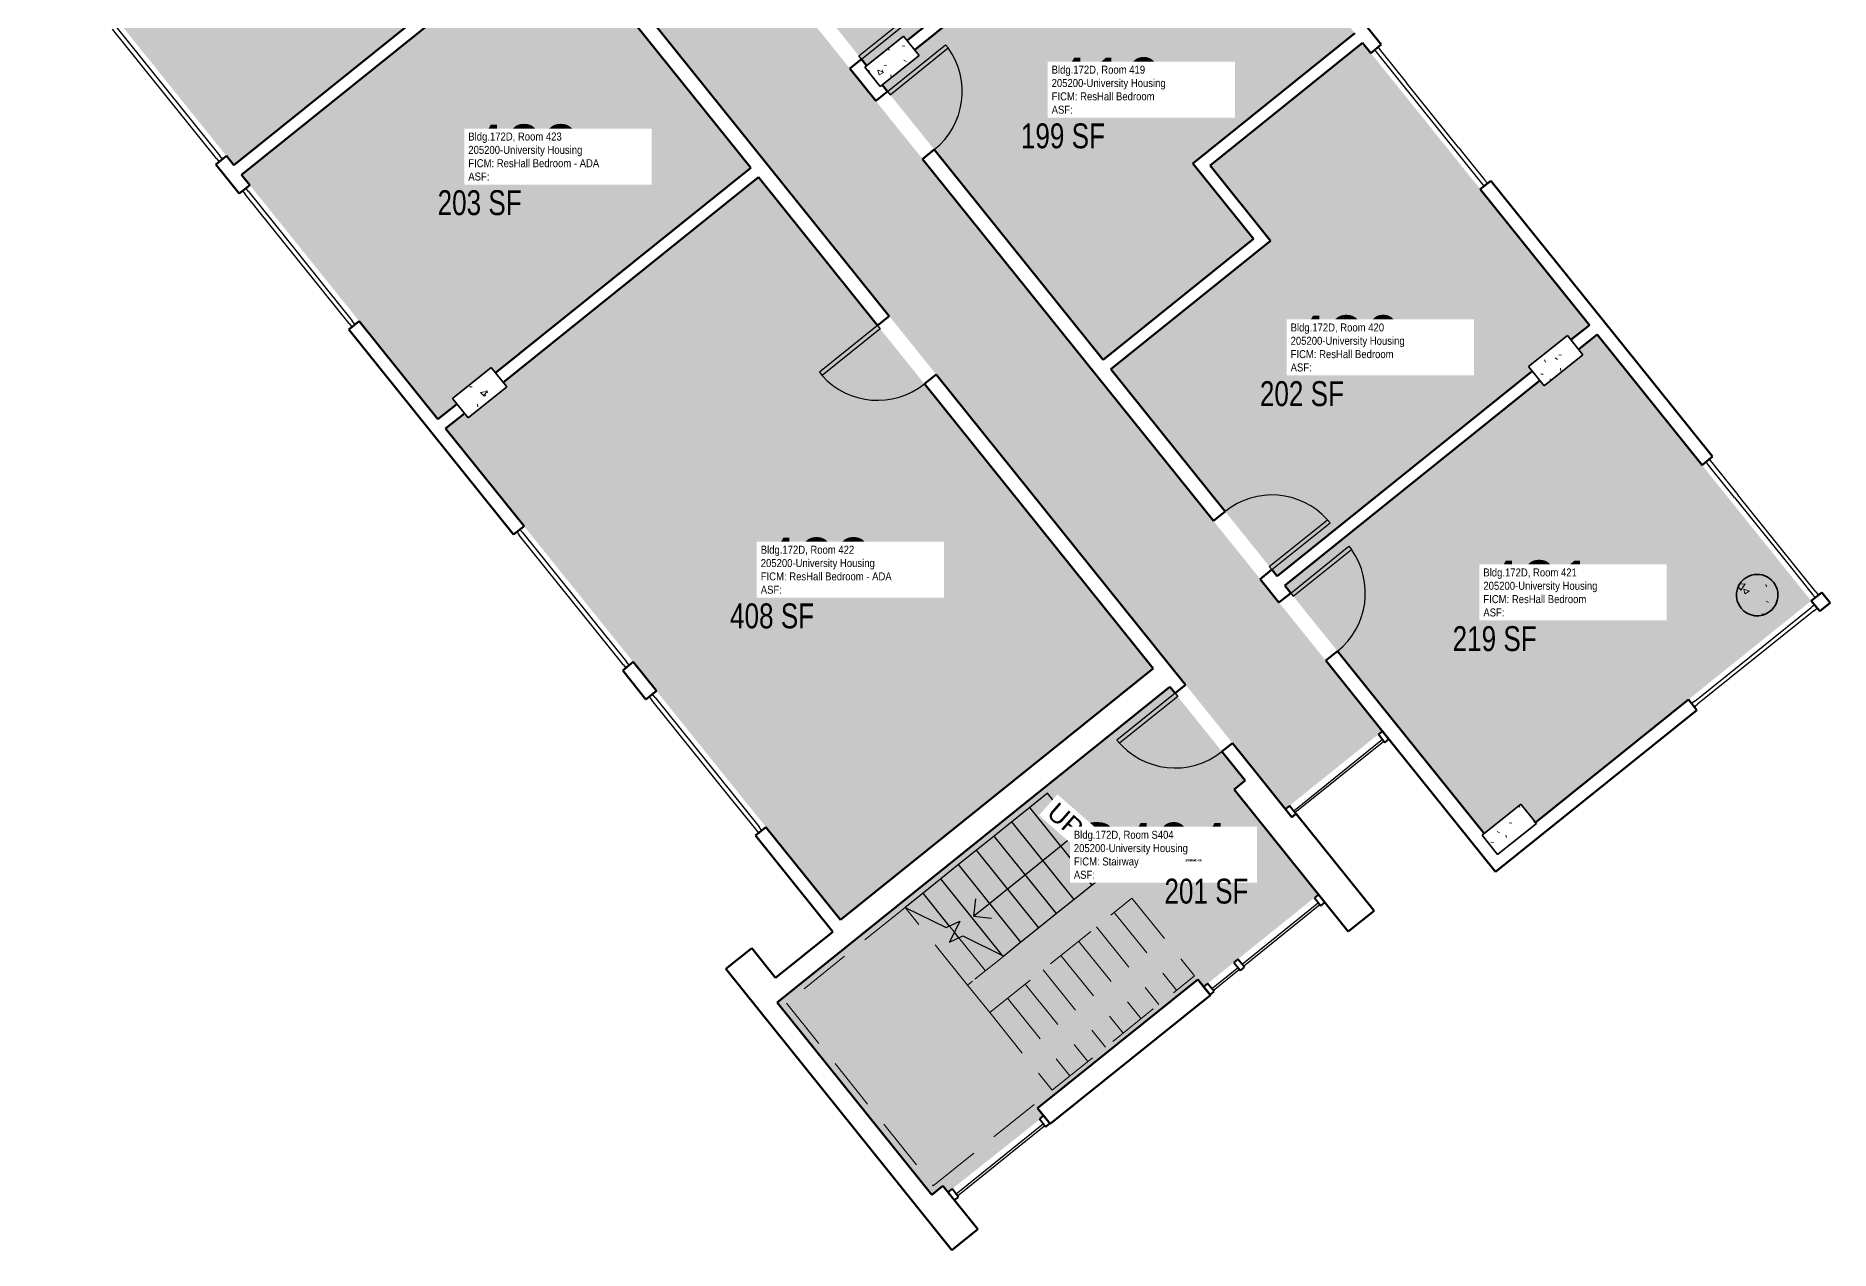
# Model space of a CAD drawing. Header units: inches. Extents: x 69237155 to 69239788, y 27657308 to 27659623.
# Drawn here: x 69238923 to 69239788, y 27657308 to 27657894 of the extents above; entities that cross this region are included whole.
import ezdxf
from ezdxf.enums import TextEntityAlignment as Align

# ---------------------------------------------------------------- set-up
doc = ezdxf.new("R2010")
doc.units = ezdxf.units.IN
doc.header["$LTSCALE"] = 100
doc.header["$MEASUREMENT"] = 0
doc.linetypes.add('DASHED2', pattern=[0.375, 0.25, -0.125])
for name, color, linetype in [('A-COLS', 5, 'CONTINUOUS'), ('A-DOOR', 2, 'CONTINUOUS'), ('A-FLOR', 3, 'CONTINUOUS'), ('A-GLAZ', 1, 'CONTINUOUS'), ('A-IDEN-RNUM', 7, 'CONTINUOUS'), ('A-IDEN-SNUM', 4, 'CONTINUOUS'), ('A-IDEN-VNUM', 4, 'CONTINUOUS'), ('A-WALL', 5, 'CONTINUOUS'), ('AREA-TEXT', 3, 'CONTINUOUS'), ('Rooms-Category-Color', 7, 'CONTINUOUS'), ('Rooms-College-Color', 7, 'CONTINUOUS'), ('Rooms-Department-Color', 7, 'CONTINUOUS'), ('Rooms-Division-Color', 7, 'CONTINUOUS'), ('Rooms-Information', 7, 'CONTINUOUS')]:
    doc.layers.add(name, color=color, linetype=linetype)
doc.styles.add('Arial', font='arial.ttf')
doc.styles.add('CP_AREA', font='arial.ttf', dxfattribs={"height": 15})
doc.styles.add('CP_ROOMSNUMBER', font='arial.ttf', dxfattribs={"height": 1})
doc.styles.add('CP_ROOMVNUMBER', font='arial.ttf', dxfattribs={"width": 0.85, "height": 0.075})

# ---------------------------------------------------------------- blocks, each defined once
blk = doc.blocks.new('Single-Flush Vision - 36_ x 84_ - 90 MIN-2696931-LEVEL 4')
at = {"layer": 'A-DOOR'}
for p, q in [((16, 3.25), (16, 39.25)), ((18, 39.25), (16, 39.25)), ((18, 3.25), (18, 39.25)), ((18, 3.25), (16, 3.25))]:
    blk.add_line(p, q, dxfattribs=at)
at = {"layer": 'A-DOOR', "lineweight": 25}
blk.add_arc((18, 3.25), 36, 90, 180, dxfattribs=at)
blk = doc.blocks.new('08_Single-Flush - 08 Door_Single-Flush  3_-0_ x 7_-0_-5934603-LEVEL 4')
at = {"layer": 'A-DOOR', "color": 7}
for p, q in [((16, 3.62), (16, 39.57)), ((18, 39.57), (16, 39.57)), ((18, 3.62), (18, 39.57)), ((18, 3.62), (16, 3.62))]:
    blk.add_line(p, q, dxfattribs=at)
at = {"layer": 'A-DOOR', "lineweight": 25}
blk.add_arc((18, 3.62), 36, 93.18474, 180, dxfattribs=at)
blk = doc.blocks.new('08_Single-Flush - 08 Door_Single-Flush  3_-0_ x 7_-0_-5934602-LEVEL 4')
at = {"layer": 'A-DOOR', "color": 7}
for p, q in [((16, -3.62), (16, -39.57)), ((18, -3.62), (16, -3.62)), ((18, -3.62), (18, -39.57)), ((18, -39.57), (16, -39.57))]:
    blk.add_line(p, q, dxfattribs=at)
at = {"layer": 'A-DOOR', "lineweight": 25}
blk.add_arc((18, -3.62), 36, 180, 266.81526, dxfattribs=at)

msp = doc.modelspace()

# ---------------------------------------------------------------- hatches: boundary and pattern name
at = {"layer": 'A-COLS', "lineweight": 5}
h = msp.add_hatch(dxfattribs=at)
h.set_pattern_fill('FP_14', color=256, angle=-51.2071, style=0, pattern_type=2)
h.set_pattern_definition([(8.7929, (69237985.663, 27658391.618), (19.13368, -19.9577), [2.88, -31.68]), (313.793, (69237985.663, 27658391.618), (15.02014, 25.2405), [2.304, -25.344]), (59.244, (69237987.258, 27658389.956), (34.1539, 5.28216), [2.448, -26.924]), (4.977, (69237990.723, 27658397.396), (26.6445, -31.7803), [4.32, -47.52]), (55.429, (69237992.943, 27658394.748), (51.6444, 4.4977), [3.671, -40.386]), (309.977, (69237990.723, 27658397.396), (51.6445, 4.4976), [3.456, -38.016]), (339.7929, (69237992.347, 27658393.421), (7.059, -26.7316), [2.88, -31.68]), (284.793, (69237992.347, 27658393.421), (25.37374, 14.7939), [2.304, -25.344]), (30.244, (69237992.935, 27658391.195), (32.4325, -11.93826), [2.448, -26.924]), (356.2929, (69237985.663, 27658391.618), (8.772256, 9.3093), [1.267, -23.77, 1.267, -24.461, -25.44]), (356.2929, (69237985.663, 27658391.618), (8.772256, 9.3093), [-50.765, 1.267, -24.173]), (326.2929, (69237985.663, 27658391.618), (17.57708, 4.7394), [1.267, -13.402, 1.267, -23.194, -9.696]), (326.2929, (69237985.663, 27658391.618), (17.57708, 4.7394), [-39.13, 1.267, -8.429]), (286.2929, (69237979.221, 27658397.26), (14.85184, -14.155846), [1.267, -8.333, 1.267, -28.685, -39.744]), (286.2929, (69237979.221, 27658397.26), (14.85184, -14.155846), [-39.552, 1.267, -38.477]), (276.2929, (69237976.331, 27658399.79), (19.3809, -11.8611), [1.267, -11.213, 1.267, -18.624, -28.224]), (276.2929, (69237976.331, 27658399.79), (19.3809, -11.8611), [-32.371, 1.267, -26.957])])
h.paths.add_polyline_path([(69239330.33, 27657869.37), (69239349.04, 27657884.4), (69239341.52, 27657893.76), (69239322.82, 27657878.72), (69239322.93, 27657878.58)], flags=0)
h = msp.add_hatch(dxfattribs=at)
h.set_pattern_fill('FP_8', color=256, angle=-51.2071, style=0, pattern_type=2)
h.set_pattern_definition([(8.7929, (69237985.664, 27658391.619), (19.13368, -19.95772), [2.88, -31.68]), (313.7929, (69237985.664, 27658391.62), (15.02014, 25.2405), [2.304, -25.344]), (59.2439, (69237987.257, 27658389.955), (34.1539, 5.28216), [2.448, -26.924]), (4.977, (69237990.723, 27658397.396), (26.6445, -31.7803), [4.32, -47.52]), (55.429, (69237992.943, 27658394.748), (51.64435, 4.4977), [3.671, -40.386]), (309.977, (69237990.723, 27658397.396), (51.6445, 4.4976), [3.456, -38.016]), (339.7929, (69237992.347, 27658393.422), (7.059, -26.7316), [2.88, -31.68]), (284.7929, (69237992.347, 27658393.422), (25.37374, 14.7939), [2.304, -25.344]), (30.2439, (69237992.935, 27658391.195), (32.4325, -11.93826), [2.448, -26.924]), (356.2929, (69237985.664, 27658391.619), (8.772256, 9.3093), [1.267, -23.77, 1.267, -24.461, -25.44]), (356.2929, (69237985.664, 27658391.619), (8.772256, 9.3093), [-50.765, 1.267, -24.173]), (326.2929, (69237985.664, 27658391.619), (17.57708, 4.7394), [1.267, -13.402, 1.267, -23.194, -9.696]), (326.2929, (69237985.664, 27658391.619), (17.57708, 4.7394), [-39.13, 1.267, -8.429]), (286.2929, (69237979.221, 27658397.26), (14.85184, -14.155846), [1.267, -8.333, 1.267, -28.685, -39.744]), (286.2929, (69237979.221, 27658397.26), (14.85184, -14.155846), [-39.552, 1.267, -38.477]), (276.2929, (69237976.332, 27658399.79), (19.38089, -11.8611), [1.267, -11.213, 1.267, -18.624, -28.224]), (276.2929, (69237976.332, 27658399.79), (19.38089, -11.8611), [-32.371, 1.267, -26.957])])
h.paths.add_polyline_path([(69239650.37, 27657725.03), (69239669.08, 27657740.07), (69239661.56, 27657749.42), (69239642.85, 27657734.39)], flags=0)
h = msp.add_hatch(dxfattribs=at)
h.set_pattern_fill('FP_13', color=256, angle=-51.2071, style=0, pattern_type=2)
h.set_pattern_definition([(8.793, (69237985.663, 27658391.618), (19.13368, -19.9577), [2.88, -31.68]), (313.793, (69237985.663, 27658391.618), (15.02014, 25.2405), [2.304, -25.344]), (59.244, (69237987.258, 27658389.956), (34.1539, 5.28216), [2.448, -26.924]), (4.977, (69237990.723, 27658397.396), (26.6445, -31.7803), [4.32, -47.52]), (55.429, (69237992.943, 27658394.748), (51.6444, 4.4977), [3.671, -40.386]), (309.977, (69237990.723, 27658397.396), (51.6445, 4.4976), [3.456, -38.016]), (339.793, (69237992.347, 27658393.421), (7.059, -26.7316), [2.88, -31.68]), (284.793, (69237992.347, 27658393.421), (25.37374, 14.7939), [2.304, -25.344]), (30.244, (69237992.935, 27658391.195), (32.4325, -11.93826), [2.448, -26.924]), (356.2929, (69237985.663, 27658391.618), (8.772256, 9.3093), [1.267, -23.77, 1.267, -24.461, -25.44]), (356.2929, (69237985.663, 27658391.618), (8.772256, 9.3093), [-50.765, 1.267, -24.173]), (326.2929, (69237985.663, 27658391.618), (17.57708, 4.7394), [1.267, -13.402, 1.267, -23.194, -9.696]), (326.2929, (69237985.663, 27658391.618), (17.57708, 4.7394), [-39.13, 1.267, -8.429]), (286.2929, (69237979.221, 27658397.26), (14.85184, -14.155846), [1.267, -8.333, 1.267, -28.685, -39.744]), (286.2929, (69237979.221, 27658397.26), (14.85184, -14.155846), [-39.552, 1.267, -38.477]), (276.2929, (69237976.331, 27658399.79), (19.3809, -11.8611), [1.267, -11.213, 1.267, -18.624, -28.224]), (276.2929, (69237976.331, 27658399.79), (19.3809, -11.8611), [-32.371, 1.267, -26.957])])
h.paths.add_polyline_path([(69239131.58, 27657709.61), (69239150.29, 27657724.64), (69239142.77, 27657734), (69239124.06, 27657718.96)], flags=0)
h = msp.add_hatch(dxfattribs=at)
h.set_pattern_fill('FP_30', color=256, angle=128.7929, style=0, pattern_type=2)
h.set_pattern_definition([(8.7929, (69237985.664, 27658391.618), (19.13368, -19.95772), [2.88, -31.68]), (313.7929, (69237985.664, 27658391.618), (15.02014, 25.2405), [2.304, -25.344]), (59.2439, (69237987.258, 27658389.955), (34.1539, 5.28216), [2.448, -26.924]), (4.977, (69237990.723, 27658397.396), (26.64453, -31.7803), [4.32, -47.52]), (55.429, (69237992.943, 27658394.75), (51.64435, 4.4977), [3.671, -40.386]), (309.977, (69237990.723, 27658397.396), (51.6445, 4.4976), [3.456, -38.016]), (339.7929, (69237992.347, 27658393.422), (7.059, -26.7316), [2.88, -31.68]), (284.7929, (69237992.347, 27658393.422), (25.37374, 14.7939), [2.304, -25.344]), (30.2439, (69237992.935, 27658391.194), (32.4325, -11.93826), [2.448, -26.924]), (356.2929, (69237985.664, 27658391.618), (8.772256, 9.3093), [1.267, -23.77, 1.267, -24.461, -25.44]), (356.2929, (69237985.664, 27658391.618), (8.772256, 9.3093), [-50.765, 1.267, -24.173]), (326.2929, (69237985.664, 27658391.618), (17.577085, 4.7394), [1.267, -13.402, 1.267, -23.194, -9.696]), (326.2929, (69237985.664, 27658391.618), (17.577085, 4.7394), [-39.13, 1.267, -8.429]), (286.2929, (69237979.221, 27658397.26), (14.85184, -14.155846), [1.267, -8.333, 1.267, -28.685, -39.744]), (286.2929, (69237979.221, 27658397.26), (14.85184, -14.155846), [-39.552, 1.267, -38.477]), (276.2929, (69237976.332, 27658399.789), (19.38089, -11.8611), [1.267, -11.213, 1.267, -18.624, -28.224]), (276.2929, (69237976.332, 27658399.789), (19.38089, -11.8611), [-32.371, 1.267, -26.957])])
h.paths.add_polyline_path([(69239745.97, 27657617.18), (69239747.59, 27657615.86), (69239749.45, 27657614.9), (69239751.47, 27657614.35), (69239753.56, 27657614.24), (69239755.62, 27657614.56), (69239757.58, 27657615.3), (69239759.33, 27657616.43), (69239760.82, 27657617.9), (69239761.96, 27657619.65), (69239762.72, 27657621.6), (69239763.05, 27657623.67), (69239762.95, 27657625.75), (69239762.42, 27657627.78), (69239761.47, 27657629.64), (69239760.16, 27657631.27), (69239758.54, 27657632.59), (69239756.6, 27657633.57), (69239754.67, 27657634.1), (69239752.58, 27657634.21), (69239750.51, 27657633.89), (69239748.56, 27657633.15), (69239746.8, 27657632.02), (69239745.32, 27657630.55), (69239744.17, 27657628.8), (69239743.42, 27657626.85), (69239743.08, 27657624.79), (69239743.19, 27657622.7), (69239743.72, 27657620.68), (69239744.66, 27657618.81)], flags=0)
h = msp.add_hatch(dxfattribs=at)
h.set_pattern_fill('FP_31', color=256, angle=128.7929, style=0, pattern_type=2)
h.set_pattern_definition([(8.7929, (69237985.663, 27658391.618), (19.13368, -19.95772), [2.88, -31.68]), (313.7929, (69237985.663, 27658391.618), (15.02014, 25.2405), [2.304, -25.344]), (59.2439, (69237987.258, 27658389.955), (34.1539, 5.28216), [2.448, -26.924]), (4.977, (69237990.722, 27658397.396), (26.6445, -31.7803), [4.32, -47.52]), (55.429, (69237992.943, 27658394.75), (51.64435, 4.4977), [3.671, -40.386]), (309.977, (69237990.722, 27658397.396), (51.6445, 4.4976), [3.456, -38.016]), (339.7929, (69237992.346, 27658393.422), (7.059, -26.7316), [2.88, -31.68]), (284.7929, (69237992.346, 27658393.422), (25.37374, 14.7939), [2.304, -25.344]), (30.2439, (69237992.935, 27658391.194), (32.4325, -11.93826), [2.448, -26.924]), (356.2929, (69237985.663, 27658391.618), (8.772256, 9.3093), [1.267, -23.77, 1.267, -24.461, -25.44]), (356.2929, (69237985.663, 27658391.618), (8.772256, 9.3093), [-50.765, 1.267, -24.173]), (326.2929, (69237985.663, 27658391.618), (17.577085, 4.7394), [1.267, -13.402, 1.267, -23.194, -9.696]), (326.2929, (69237985.663, 27658391.618), (17.577085, 4.7394), [-39.13, 1.267, -8.429]), (286.2929, (69237979.221, 27658397.259), (14.85184, -14.155846), [1.267, -8.333, 1.267, -28.685, -39.744]), (286.2929, (69237979.221, 27658397.259), (14.85184, -14.155846), [-39.552, 1.267, -38.477]), (276.2929, (69237976.332, 27658399.79), (19.38089, -11.8611), [1.267, -11.213, 1.267, -18.624, -28.224]), (276.2929, (69237976.332, 27658399.79), (19.38089, -11.8611), [-32.371, 1.267, -26.957])])
h.paths.add_polyline_path([(69239627.94, 27657499.12), (69239646.65, 27657514.16), (69239639.13, 27657523.51), (69239620.43, 27657508.47)], flags=0)
at = {"layer": 'Rooms-Category-Color', "true_color": 0xadadad}
for points in [[(69239471.26, 27657588.76), (69239475.02, 27657584.09), (69239475.06, 27657584.04), (69239511.38, 27657538.85), (69239511.38, 27657538.85), (69239517.08, 27657531.76), (69239525.65, 27657521.11), (69239572.41, 27657558.7), (69239517.83, 27657626.54), (69239433.95, 27657730.88), (69239325.66, 27657865.61), (69239321.7, 27657870.53), (69239237.89, 27657974.8), (69239125.8, 27658114.25), (69239041.79, 27658218.76), (69238933.46, 27658353.52), (69238929.5, 27658358.45), (69238832.28, 27658479.4), (69238832.28, 27658479.4), (69238829.58, 27658482.76), (69238784.32, 27658539.07), (69238776.8, 27658548.42), (69238759.1, 27658570.44), (69238726.34, 27658611.19), (69238679.61, 27658573.62), (69238751.24, 27658484.51), (69238754.73, 27658480.18), (69238754.68, 27658480.14), (69238819.85, 27658399.06), (69238848.72, 27658363.15), (69238920.07, 27658274.38), (69238920.07, 27658274.38), (69238928.1, 27658264.39), (69238971.25, 27658210.71), (69238971.61, 27658210.27), (69238973.69, 27658207.77), (69239030.39, 27658137.24), (69239077.03, 27658079.22), (69239079.73, 27658075.85), (69239176.95, 27657954.9), (69239275.36, 27657832.48)], [(69239469.95, 27657580.01), (69239327.97, 27657465.89), (69239318.62, 27657458.37), (69239316.09, 27657456.33), (69239280.63, 27657427.83), (69239355.18, 27657335.08), (69239360.54, 27657339.38), (69239362.97, 27657336.36), (69239409.23, 27657373.07), (69239406.18, 27657376.87), (69239483.34, 27657438.9), (69239486.16, 27657435.39), (69239541.5, 27657479.87), (69239541.55, 27657479.91), (69239506.66, 27657523.39), (69239506.65, 27657523.38), (69239500.95, 27657530.47), (69239506.31, 27657534.78)]]:
    msp.add_hatch(color=253, dxfattribs=at).paths.add_polyline_path(points)
at = {"layer": 'Rooms-Category-Color', "true_color": 0x728ef3}
for points in [[(69239476.03, 27657998.36), (69239476.13, 27657998.44), (69239478.62, 27658000.44), (69239504.14, 27658020.95), (69239395.13, 27658156.57), (69239369.6, 27658136.05), (69239293.55, 27658074.92), (69239322.43, 27658038.99), (69239245.38, 27657977.05), (69239323.79, 27657879.5), (69239341.52, 27657893.76), (69239343.24, 27657891.62), (69239448.47, 27657976.21), (69239446.75, 27657978.34), (69239465.46, 27657993.38), (69239467.18, 27657991.24)], [(69239018.71, 27657831.47), (69239169.46, 27657952.65), (69239076.74, 27658068), (69239023.48, 27658025.19), (69239023.43, 27658025.15), (69239021.38, 27658023.5), (69238995.47, 27658002.67), (69238953.76, 27657969.14), (69238954.19, 27657968.61), (69238935.48, 27657953.57), (69238935.05, 27657954.11), (69238925.99, 27657946.82)], [(69239479.76, 27657993.82), (69239470.86, 27657986.66), (69239472.98, 27657984.03), (69239454.27, 27657968.99), (69239452.15, 27657971.63), (69239346.92, 27657887.04), (69239349.04, 27657884.4), (69239331.31, 27657870.15), (69239437.76, 27657737.71), (69239510.24, 27657795.97), (69239481.03, 27657832.31), (69239559.13, 27657895.09)], [(69239173.14, 27657948.07), (69239022.39, 27657826.89), (69239117.11, 27657709.05), (69239126.17, 27657716.34), (69239124.06, 27657718.96), (69239142.77, 27657734), (69239144.88, 27657731.37), (69239267.86, 27657830.23)], [(69239661.56, 27657749.42), (69239663.31, 27657747.25), (69239672.21, 27657754.4), (69239562.81, 27657890.51), (69239489.29, 27657831.41), (69239518.5, 27657795.07), (69239441.44, 27657733.13), (69239521.64, 27657633.37), (69239644.6, 27657732.21), (69239642.85, 27657734.39)], [(69239320.45, 27657475.24), (69239461.85, 27657588.9), (69239271.55, 27657825.65), (69239148.56, 27657726.79), (69239150.29, 27657724.64), (69239131.58, 27657709.61), (69239129.85, 27657711.76), (69239120.79, 27657704.47), (69239311.1, 27657467.72)], [(69239669.08, 27657740.07), (69239650.37, 27657725.03), (69239648.28, 27657727.63), (69239525.32, 27657628.79), (69239576.2, 27657565.49), (69239577.77, 27657563.53), (69239577.8, 27657563.56), (69239579.63, 27657561.29), (69239621.43, 27657509.28), (69239639.13, 27657523.51), (69239646.25, 27657514.65), (69239779.09, 27657621.43), (69239675.89, 27657749.83), (69239666.99, 27657742.67)]]:
    msp.add_hatch(color=171, dxfattribs=at).paths.add_polyline_path(points)
at = {"layer": 'Rooms-College-Color', "true_color": 0xadadad}
for points in [[(69239471.26, 27657588.76), (69239475.02, 27657584.09), (69239475.06, 27657584.04), (69239511.38, 27657538.85), (69239511.38, 27657538.85), (69239517.08, 27657531.76), (69239525.65, 27657521.11), (69239572.41, 27657558.7), (69239517.83, 27657626.54), (69239433.95, 27657730.88), (69239325.66, 27657865.61), (69239321.7, 27657870.53), (69239237.89, 27657974.8), (69239125.8, 27658114.25), (69239041.79, 27658218.76), (69238933.46, 27658353.52), (69238929.5, 27658358.45), (69238832.28, 27658479.4), (69238832.28, 27658479.4), (69238829.58, 27658482.76), (69238784.32, 27658539.07), (69238776.8, 27658548.42), (69238759.1, 27658570.44), (69238726.34, 27658611.19), (69238679.61, 27658573.62), (69238751.24, 27658484.51), (69238754.73, 27658480.18), (69238754.68, 27658480.14), (69238819.85, 27658399.06), (69238848.72, 27658363.15), (69238920.07, 27658274.38), (69238920.07, 27658274.38), (69238928.1, 27658264.39), (69238971.25, 27658210.71), (69238971.61, 27658210.27), (69238973.69, 27658207.77), (69239030.39, 27658137.24), (69239077.03, 27658079.22), (69239079.73, 27658075.85), (69239176.95, 27657954.9), (69239275.36, 27657832.48)], [(69239476.03, 27657998.36), (69239476.13, 27657998.44), (69239478.62, 27658000.44), (69239504.14, 27658020.95), (69239395.13, 27658156.57), (69239369.6, 27658136.05), (69239293.55, 27658074.92), (69239322.43, 27658038.99), (69239245.38, 27657977.05), (69239323.79, 27657879.5), (69239341.52, 27657893.76), (69239343.24, 27657891.62), (69239448.47, 27657976.21), (69239446.75, 27657978.34), (69239465.46, 27657993.38), (69239467.18, 27657991.24)], [(69239018.71, 27657831.47), (69239169.46, 27657952.65), (69239076.74, 27658068), (69239023.48, 27658025.19), (69239023.43, 27658025.15), (69239021.38, 27658023.5), (69238995.47, 27658002.67), (69238953.76, 27657969.14), (69238954.19, 27657968.61), (69238935.48, 27657953.57), (69238935.05, 27657954.11), (69238925.99, 27657946.82)], [(69239479.76, 27657993.82), (69239470.86, 27657986.66), (69239472.98, 27657984.03), (69239454.27, 27657968.99), (69239452.15, 27657971.63), (69239346.92, 27657887.04), (69239349.04, 27657884.4), (69239331.31, 27657870.15), (69239437.76, 27657737.71), (69239510.24, 27657795.97), (69239481.03, 27657832.31), (69239559.13, 27657895.09)], [(69239173.14, 27657948.07), (69239022.39, 27657826.89), (69239117.11, 27657709.05), (69239126.17, 27657716.34), (69239124.06, 27657718.96), (69239142.77, 27657734), (69239144.88, 27657731.37), (69239267.86, 27657830.23)], [(69239661.56, 27657749.42), (69239663.31, 27657747.25), (69239672.21, 27657754.4), (69239562.81, 27657890.51), (69239489.29, 27657831.41), (69239518.5, 27657795.07), (69239441.44, 27657733.13), (69239521.64, 27657633.37), (69239644.6, 27657732.21), (69239642.85, 27657734.39)], [(69239320.45, 27657475.24), (69239461.85, 27657588.9), (69239271.55, 27657825.65), (69239148.56, 27657726.79), (69239150.29, 27657724.64), (69239131.58, 27657709.61), (69239129.85, 27657711.76), (69239120.79, 27657704.47), (69239311.1, 27657467.72)], [(69239669.08, 27657740.07), (69239650.37, 27657725.03), (69239648.28, 27657727.63), (69239525.32, 27657628.79), (69239576.2, 27657565.49), (69239577.77, 27657563.53), (69239577.8, 27657563.56), (69239579.63, 27657561.29), (69239621.43, 27657509.28), (69239639.13, 27657523.51), (69239646.25, 27657514.65), (69239779.09, 27657621.43), (69239675.89, 27657749.83), (69239666.99, 27657742.67)], [(69239469.95, 27657580.01), (69239327.97, 27657465.89), (69239318.62, 27657458.37), (69239316.09, 27657456.33), (69239280.63, 27657427.83), (69239355.18, 27657335.08), (69239360.54, 27657339.38), (69239362.97, 27657336.36), (69239409.23, 27657373.07), (69239406.18, 27657376.87), (69239483.34, 27657438.9), (69239486.16, 27657435.39), (69239541.5, 27657479.87), (69239541.55, 27657479.91), (69239506.66, 27657523.39), (69239506.65, 27657523.38), (69239500.95, 27657530.47), (69239506.31, 27657534.78)]]:
    msp.add_hatch(color=253, dxfattribs=at).paths.add_polyline_path(points)
at = {"layer": 'Rooms-Department-Color', "true_color": 0xacacac}
for points in [[(69239471.26, 27657588.76), (69239475.02, 27657584.09), (69239475.06, 27657584.04), (69239511.38, 27657538.85), (69239511.38, 27657538.85), (69239517.08, 27657531.76), (69239525.65, 27657521.11), (69239572.41, 27657558.7), (69239517.83, 27657626.54), (69239433.95, 27657730.88), (69239325.66, 27657865.61), (69239321.7, 27657870.53), (69239237.89, 27657974.8), (69239125.8, 27658114.25), (69239041.79, 27658218.76), (69238933.46, 27658353.52), (69238929.5, 27658358.45), (69238832.28, 27658479.4), (69238832.28, 27658479.4), (69238829.58, 27658482.76), (69238784.32, 27658539.07), (69238776.8, 27658548.42), (69238759.1, 27658570.44), (69238726.34, 27658611.19), (69238679.61, 27658573.62), (69238751.24, 27658484.51), (69238754.73, 27658480.18), (69238754.68, 27658480.14), (69238819.85, 27658399.06), (69238848.72, 27658363.15), (69238920.07, 27658274.38), (69238920.07, 27658274.38), (69238928.1, 27658264.39), (69238971.25, 27658210.71), (69238971.61, 27658210.27), (69238973.69, 27658207.77), (69239030.39, 27658137.24), (69239077.03, 27658079.22), (69239079.73, 27658075.85), (69239176.95, 27657954.9), (69239275.36, 27657832.48)], [(69239469.95, 27657580.01), (69239327.97, 27657465.89), (69239318.62, 27657458.37), (69239316.09, 27657456.33), (69239280.63, 27657427.83), (69239355.18, 27657335.08), (69239360.54, 27657339.38), (69239362.97, 27657336.36), (69239409.23, 27657373.07), (69239406.18, 27657376.87), (69239483.34, 27657438.9), (69239486.16, 27657435.39), (69239541.5, 27657479.87), (69239541.55, 27657479.91), (69239506.66, 27657523.39), (69239506.65, 27657523.38), (69239500.95, 27657530.47), (69239506.31, 27657534.78)]]:
    msp.add_hatch(color=253, dxfattribs=at).paths.add_polyline_path(points)
at = {"layer": 'Rooms-Department-Color', "true_color": 0x604aed}
for points in [[(69239476.03, 27657998.36), (69239476.13, 27657998.44), (69239478.62, 27658000.44), (69239504.14, 27658020.95), (69239395.13, 27658156.57), (69239369.6, 27658136.05), (69239293.55, 27658074.92), (69239322.43, 27658038.99), (69239245.38, 27657977.05), (69239323.79, 27657879.5), (69239341.52, 27657893.76), (69239343.24, 27657891.62), (69239448.47, 27657976.21), (69239446.75, 27657978.34), (69239465.46, 27657993.38), (69239467.18, 27657991.24)], [(69239018.71, 27657831.47), (69239169.46, 27657952.65), (69239076.74, 27658068), (69239023.48, 27658025.19), (69239023.43, 27658025.15), (69239021.38, 27658023.5), (69238995.47, 27658002.67), (69238953.76, 27657969.14), (69238954.19, 27657968.61), (69238935.48, 27657953.57), (69238935.05, 27657954.11), (69238925.99, 27657946.82)], [(69239479.76, 27657993.82), (69239470.86, 27657986.66), (69239472.98, 27657984.03), (69239454.27, 27657968.99), (69239452.15, 27657971.63), (69239346.92, 27657887.04), (69239349.04, 27657884.4), (69239331.31, 27657870.15), (69239437.76, 27657737.71), (69239510.24, 27657795.97), (69239481.03, 27657832.31), (69239559.13, 27657895.09)], [(69239173.14, 27657948.07), (69239022.39, 27657826.89), (69239117.11, 27657709.05), (69239126.17, 27657716.34), (69239124.06, 27657718.96), (69239142.77, 27657734), (69239144.88, 27657731.37), (69239267.86, 27657830.23)], [(69239661.56, 27657749.42), (69239663.31, 27657747.25), (69239672.21, 27657754.4), (69239562.81, 27657890.51), (69239489.29, 27657831.41), (69239518.5, 27657795.07), (69239441.44, 27657733.13), (69239521.64, 27657633.37), (69239644.6, 27657732.21), (69239642.85, 27657734.39)], [(69239320.45, 27657475.24), (69239461.85, 27657588.9), (69239271.55, 27657825.65), (69239148.56, 27657726.79), (69239150.29, 27657724.64), (69239131.58, 27657709.61), (69239129.85, 27657711.76), (69239120.79, 27657704.47), (69239311.1, 27657467.72)], [(69239669.08, 27657740.07), (69239650.37, 27657725.03), (69239648.28, 27657727.63), (69239525.32, 27657628.79), (69239576.2, 27657565.49), (69239577.77, 27657563.53), (69239577.8, 27657563.56), (69239579.63, 27657561.29), (69239621.43, 27657509.28), (69239639.13, 27657523.51), (69239646.25, 27657514.65), (69239779.09, 27657621.43), (69239675.89, 27657749.83), (69239666.99, 27657742.67)]]:
    msp.add_hatch(color=173, dxfattribs=at).paths.add_polyline_path(points)
at = {"layer": 'Rooms-Division-Color', "true_color": 0xadadad}
for points in [[(69239471.26, 27657588.76), (69239475.02, 27657584.09), (69239475.06, 27657584.04), (69239511.38, 27657538.85), (69239511.38, 27657538.85), (69239517.08, 27657531.76), (69239525.65, 27657521.11), (69239572.41, 27657558.7), (69239517.83, 27657626.54), (69239433.95, 27657730.88), (69239325.66, 27657865.61), (69239321.7, 27657870.53), (69239237.89, 27657974.8), (69239125.8, 27658114.25), (69239041.79, 27658218.76), (69238933.46, 27658353.52), (69238929.5, 27658358.45), (69238832.28, 27658479.4), (69238832.28, 27658479.4), (69238829.58, 27658482.76), (69238784.32, 27658539.07), (69238776.8, 27658548.42), (69238759.1, 27658570.44), (69238726.34, 27658611.19), (69238679.61, 27658573.62), (69238751.24, 27658484.51), (69238754.73, 27658480.18), (69238754.68, 27658480.14), (69238819.85, 27658399.06), (69238848.72, 27658363.15), (69238920.07, 27658274.38), (69238920.07, 27658274.38), (69238928.1, 27658264.39), (69238971.25, 27658210.71), (69238971.61, 27658210.27), (69238973.69, 27658207.77), (69239030.39, 27658137.24), (69239077.03, 27658079.22), (69239079.73, 27658075.85), (69239176.95, 27657954.9), (69239275.36, 27657832.48)], [(69239469.95, 27657580.01), (69239327.97, 27657465.89), (69239318.62, 27657458.37), (69239316.09, 27657456.33), (69239280.63, 27657427.83), (69239355.18, 27657335.08), (69239360.54, 27657339.38), (69239362.97, 27657336.36), (69239409.23, 27657373.07), (69239406.18, 27657376.87), (69239483.34, 27657438.9), (69239486.16, 27657435.39), (69239541.5, 27657479.87), (69239541.55, 27657479.91), (69239506.66, 27657523.39), (69239506.65, 27657523.38), (69239500.95, 27657530.47), (69239506.31, 27657534.78)]]:
    msp.add_hatch(color=253, dxfattribs=at).paths.add_polyline_path(points)
at = {"layer": 'Rooms-Division-Color', "true_color": 0x604aed}
for points in [[(69239476.03, 27657998.36), (69239476.13, 27657998.44), (69239478.62, 27658000.44), (69239504.14, 27658020.95), (69239395.13, 27658156.57), (69239369.6, 27658136.05), (69239293.55, 27658074.92), (69239322.43, 27658038.99), (69239245.38, 27657977.05), (69239323.79, 27657879.5), (69239341.52, 27657893.76), (69239343.24, 27657891.62), (69239448.47, 27657976.21), (69239446.75, 27657978.34), (69239465.46, 27657993.38), (69239467.18, 27657991.24)], [(69239018.71, 27657831.47), (69239169.46, 27657952.65), (69239076.74, 27658068), (69239023.48, 27658025.19), (69239023.43, 27658025.15), (69239021.38, 27658023.5), (69238995.47, 27658002.67), (69238953.76, 27657969.14), (69238954.19, 27657968.61), (69238935.48, 27657953.57), (69238935.05, 27657954.11), (69238925.99, 27657946.82)], [(69239479.76, 27657993.82), (69239470.86, 27657986.66), (69239472.98, 27657984.03), (69239454.27, 27657968.99), (69239452.15, 27657971.63), (69239346.92, 27657887.04), (69239349.04, 27657884.4), (69239331.31, 27657870.15), (69239437.76, 27657737.71), (69239510.24, 27657795.97), (69239481.03, 27657832.31), (69239559.13, 27657895.09)], [(69239173.14, 27657948.07), (69239022.39, 27657826.89), (69239117.11, 27657709.05), (69239126.17, 27657716.34), (69239124.06, 27657718.96), (69239142.77, 27657734), (69239144.88, 27657731.37), (69239267.86, 27657830.23)], [(69239661.56, 27657749.42), (69239663.31, 27657747.25), (69239672.21, 27657754.4), (69239562.81, 27657890.51), (69239489.29, 27657831.41), (69239518.5, 27657795.07), (69239441.44, 27657733.13), (69239521.64, 27657633.37), (69239644.6, 27657732.21), (69239642.85, 27657734.39)], [(69239320.45, 27657475.24), (69239461.85, 27657588.9), (69239271.55, 27657825.65), (69239148.56, 27657726.79), (69239150.29, 27657724.64), (69239131.58, 27657709.61), (69239129.85, 27657711.76), (69239120.79, 27657704.47), (69239311.1, 27657467.72)], [(69239669.08, 27657740.07), (69239650.37, 27657725.03), (69239648.28, 27657727.63), (69239525.32, 27657628.79), (69239576.2, 27657565.49), (69239577.77, 27657563.53), (69239577.8, 27657563.56), (69239579.63, 27657561.29), (69239621.43, 27657509.28), (69239639.13, 27657523.51), (69239646.25, 27657514.65), (69239779.09, 27657621.43), (69239675.89, 27657749.83), (69239666.99, 27657742.67)]]:
    msp.add_hatch(color=173, dxfattribs=at).paths.add_polyline_path(points)

# ---------------------------------------------------------------- linework, layer by layer
at = {"layer": 'A-COLS', "lineweight": 35}
for p, q in [((69239341.52, 27657893.76), (69239322.82, 27657878.72)), ((69239349.04, 27657884.4), (69239341.52, 27657893.76)), ((69239330.33, 27657869.37), (69239349.04, 27657884.4)), ((69239322.82, 27657878.72), (69239330.33, 27657869.37)), ((69239661.56, 27657749.42), (69239642.85, 27657734.39)), ((69239669.08, 27657740.07), (69239661.56, 27657749.42)), ((69239650.37, 27657725.03), (69239669.08, 27657740.07)), ((69239142.77, 27657734), (69239124.06, 27657718.96)), ((69239150.29, 27657724.64), (69239142.77, 27657734)), ((69239642.85, 27657734.39), (69239650.37, 27657725.03)), ((69239131.58, 27657709.61), (69239150.29, 27657724.64)), ((69239124.06, 27657718.96), (69239131.58, 27657709.61)), ((69239620.43, 27657508.47), (69239639.13, 27657523.51)), ((69239639.13, 27657523.51), (69239646.65, 27657514.16)), ((69239646.65, 27657514.16), (69239627.94, 27657499.12)), ((69239627.94, 27657499.12), (69239620.43, 27657508.47))]:
    msp.add_line(p, q, dxfattribs=at)
for start, end in [(308.7929, 128.7929), (128.7929, 308.7929)]:
    msp.add_arc((69239753.07, 27657624.23), 10, start, end, dxfattribs=at)
at = {"layer": 'A-FLOR'}
for p, q in [((69239402.39, 27657521.85), (69239393.81, 27657514.96)), ((69239410.96, 27657528.74), (69239402.39, 27657521.85)), ((69239432.46, 27657484.44), (69239402.39, 27657521.85)), ((69239441.03, 27657491.33), (69239410.96, 27657528.74)), ((69239393.81, 27657514.96), (69239385.24, 27657508.07)), ((69239423.88, 27657477.55), (69239393.81, 27657514.96)), ((69239385.24, 27657508.07), (69239376.67, 27657501.18)), ((69239415.31, 27657470.66), (69239385.24, 27657508.07)), ((69239426, 27657510.04), (69239417.42, 27657503.15)), ((69239376.67, 27657501.18), (69239368.09, 27657494.29)), ((69239406.74, 27657463.76), (69239376.67, 27657501.18)), ((69239408.85, 27657496.25), (69239400.27, 27657489.36)), ((69239417.42, 27657503.15), (69239408.85, 27657496.25)), ((69239359.52, 27657487.39), (69239350.94, 27657480.5)), ((69239368.09, 27657494.29), (69239359.52, 27657487.39)), ((69239389.08, 27657450.62), (69239359.52, 27657487.39)), ((69239398.16, 27657456.87), (69239368.09, 27657494.29)), ((69239400.27, 27657489.36), (69239391.7, 27657482.47)), ((69239441.03, 27657491.33), (69239432.46, 27657484.44)), ((69239350.94, 27657480.5), (69239342.37, 27657473.61)), ((69239363.69, 27657464.65), (69239350.94, 27657480.5)), ((69239375.48, 27657469.43), (69239376.4, 27657477.87)), ((69239391.7, 27657482.47), (69239383.13, 27657475.58)), ((69239432.46, 27657484.44), (69239423.88, 27657477.55)), ((69239342.37, 27657473.61), (69239362.09, 27657463.9)), ((69239383.13, 27657475.58), (69239375.48, 27657469.43)), ((69239375.48, 27657469.43), (69239383.92, 27657468.52)), ((69239415.31, 27657470.66), (69239406.74, 27657463.76)), ((69239423.88, 27657477.55), (69239415.31, 27657470.66)), ((69239362.09, 27657463.9), (69239368.61, 27657466.96)), ((69239368.61, 27657466.96), (69239363.65, 27657456.87)), ((69239368.22, 27657459.01), (69239366.04, 27657461.73)), ((69239406.74, 27657463.76), (69239398.16, 27657456.87)), ((69239363.65, 27657456.87), (69239370.17, 27657459.93)), ((69239370.17, 27657459.93), (69239389.89, 27657450.22)), ((69239398.16, 27657456.87), (69239389.89, 27657450.22))]:
    msp.add_line(p, q, dxfattribs=at)
at = {"layer": 'A-FLOR', "linetype": 'DASHED2', "lineweight": 5}
for p, q in [((69239383.09, 27657422.95), (69239451.68, 27657478.08)), ((69239451.68, 27657478.08), (69239481.75, 27657440.67)), ((69239342.37, 27657473.61), (69239285.08, 27657427.56)), ((69239372.44, 27657436.2), (69239342.37, 27657473.61)), ((69239443.11, 27657471.19), (69239473.18, 27657433.78)), ((69239366.04, 27657461.73), (69239363.69, 27657464.65)), ((69239434.54, 27657464.3), (69239464.61, 27657426.89)), ((69239381.02, 27657443.09), (69239368.22, 27657459.01)), ((69239425.96, 27657457.41), (69239456.03, 27657419.99)), ((69239389.89, 27657450.22), (69239375.95, 27657439.02)), ((69239389.59, 27657449.98), (69239389.08, 27657450.62)), ((69239408.81, 27657443.62), (69239438.89, 27657406.21)), ((69239417.39, 27657450.51), (69239447.46, 27657413.1)), ((69239374.78, 27657438.08), (69239372.44, 27657436.2)), ((69239383.09, 27657422.95), (69239372.44, 27657436.2)), ((69239400.24, 27657436.73), (69239430.31, 27657399.32)), ((69239413.17, 27657385.54), (69239481.75, 27657440.67)), ((69239285.08, 27657427.56), (69239355.88, 27657339.49)), ((69239391.67, 27657429.84), (69239421.74, 27657392.43)), ((69239383.09, 27657422.95), (69239413.17, 27657385.54)), ((69239355.88, 27657339.49), (69239413.17, 27657385.54))]:
    msp.add_line(p, q, dxfattribs=at)
at = {"layer": 'A-GLAZ'}
for p, q in [((69238972.76, 27657881.46), (69238960.23, 27657897.05)), ((69238961.79, 27657898.3), (69238974.32, 27657882.71)), ((69239621.03, 27657822.06), (69239568.73, 27657887.13)), ((69239570.29, 27657888.38), (69239571.54, 27657886.82)), ((69239571.54, 27657886.82), (69239584.07, 27657871.23)), ((69238997.82, 27657850.28), (69238972.76, 27657881.46)), ((69238974.32, 27657882.71), (69238999.38, 27657851.53)), ((69239609.14, 27657840.06), (69239584.07, 27657871.23)), ((69239010.35, 27657834.69), (69238997.82, 27657850.28)), ((69238999.38, 27657851.53), (69239011.91, 27657835.95)), ((69239010.35, 27657834.69), (69239011.6, 27657833.13)), ((69239013.16, 27657834.39), (69239011.91, 27657835.95)), ((69239609.14, 27657840.06), (69239621.66, 27657824.47)), ((69239621.66, 27657824.47), (69239622.92, 27657822.91)), ((69239022.88, 27657819.11), (69239024.13, 27657817.55)), ((69239036.66, 27657801.96), (69239024.13, 27657817.55)), ((69239025.69, 27657818.8), (69239024.44, 27657820.36)), ((69239025.69, 27657818.8), (69239038.22, 27657803.21)), ((69239621.36, 27657821.66), (69239621.03, 27657822.06)), ((69239061.72, 27657770.78), (69239036.66, 27657801.96)), ((69239038.22, 27657803.21), (69239063.28, 27657772.03)), ((69239063.28, 27657772.03), (69239075.81, 27657756.45)), ((69239074.25, 27657755.19), (69239061.72, 27657770.78)), ((69239074.25, 27657755.19), (69239075.5, 27657753.63)), ((69239077.06, 27657754.89), (69239075.81, 27657756.45)), ((69239729.67, 27657686.91), (69239728.42, 27657688.47)), ((69239742.2, 27657671.32), (69239729.67, 27657686.91)), ((69239729.97, 27657689.72), (69239731.23, 27657688.17)), ((69239731.23, 27657688.17), (69239743.76, 27657672.58)), ((69239742.2, 27657671.32), (69239768.51, 27657638.59)), ((69239770.07, 27657639.84), (69239743.76, 27657672.58)), ((69239155.07, 27657654.65), (69239156.32, 27657653.09)), ((69239168.85, 27657637.5), (69239156.32, 27657653.09)), ((69239157.88, 27657654.34), (69239156.63, 27657655.9)), ((69239157.88, 27657654.34), (69239170.41, 27657638.75)), ((69239193.91, 27657606.32), (69239168.85, 27657637.5)), ((69239170.41, 27657638.75), (69239195.47, 27657607.58)), ((69239768.51, 27657638.59), (69239779.79, 27657624.56)), ((69239781.35, 27657625.81), (69239770.07, 27657639.84)), ((69239781.35, 27657625.81), (69239782.6, 27657624.25)), ((69239738.62, 27657585.69), (69239779.15, 27657618.27)), ((69239780.4, 27657616.71), (69239739.87, 27657584.13)), ((69239780.71, 27657619.53), (69239779.15, 27657618.27)), ((69239781.04, 27657623), (69239779.79, 27657624.56)), ((69239780.4, 27657616.71), (69239781.96, 27657617.97)), ((69239195.47, 27657607.58), (69239208, 27657591.99)), ((69239206.44, 27657590.74), (69239193.91, 27657606.32)), ((69239206.44, 27657590.74), (69239207.7, 27657589.18)), ((69239209.26, 27657590.43), (69239208, 27657591.99)), ((69239723.03, 27657573.16), (69239738.62, 27657585.69)), ((69239739.87, 27657584.13), (69239724.28, 27657571.6)), ((69239218.94, 27657575.19), (69239220.19, 27657573.63)), ((69239232.72, 27657558.04), (69239220.19, 27657573.63)), ((69239221.75, 27657574.89), (69239220.5, 27657576.44)), ((69239221.75, 27657574.89), (69239234.28, 27657559.3)), ((69239723.03, 27657573.16), (69239721.47, 27657571.91)), ((69239722.72, 27657570.35), (69239724.28, 27657571.6)), ((69239257.79, 27657526.87), (69239232.72, 27657558.04)), ((69239234.28, 27657559.3), (69239259.34, 27657528.12)), ((69239572.5, 27657554.6), (69239529.63, 27657520.13)), ((69239530.25, 27657519.36), (69239573.12, 27657553.82)), ((69239573.12, 27657553.82), (69239572.5, 27657554.6)), ((69239271.72, 27657509.53), (69239257.79, 27657526.87)), ((69239259.34, 27657528.12), (69239271.87, 27657512.53)), ((69239529.63, 27657520.14), (69239527.59, 27657522.67)), ((69239273.13, 27657510.97), (69239271.87, 27657512.53)), ((69239529.63, 27657520.13), (69239530.25, 27657519.36)), ((69239530.73, 27657518.77), (69239530.26, 27657519.36)), ((69239541.64, 27657475.81), (69239504.76, 27657446.17)), ((69239505.38, 27657445.39), (69239542.26, 27657475.03)), ((69239542.26, 27657475.03), (69239541.64, 27657475.81)), ((69239502.81, 27657444.6), (69239490.14, 27657434.42)), ((69239490.77, 27657433.64), (69239503.44, 27657443.82)), ((69239503.44, 27657443.82), (69239502.81, 27657444.6)), ((69239504.76, 27657446.17), (69239505.38, 27657445.39)), ((69239490.14, 27657434.42), (69239490.77, 27657433.64)), ((69239409.08, 27657369.27), (69239366.95, 27657335.4)), ((69239367.58, 27657334.62), (69239409.71, 27657368.49)), ((69239409.71, 27657368.49), (69239409.08, 27657369.27)), ((69239366.95, 27657335.4), (69239367.58, 27657334.62))]:
    msp.add_line(p, q, dxfattribs=at)
at = {"layer": 'A-GLAZ', "lineweight": 40}
for p, q in [((69239572.41, 27657558.7), (69239570.46, 27657557.13)), ((69239570.46, 27657557.13), (69239573.59, 27657553.23)), ((69239575.54, 27657554.8), (69239572.41, 27657558.7)), ((69239573.59, 27657553.23), (69239575.54, 27657554.8)), ((69239541.55, 27657479.91), (69239539.6, 27657478.35)), ((69239539.6, 27657478.35), (69239542.73, 27657474.45)), ((69239542.73, 27657474.45), (69239544.68, 27657476.02)), ((69239544.68, 27657476.02), (69239544.21, 27657476.6)), ((69239502.72, 27657448.7), (69239500.77, 27657447.14)), ((69239500.77, 27657447.14), (69239503.91, 27657443.24)), ((69239505.85, 27657444.81), (69239502.72, 27657448.7)), ((69239503.91, 27657443.24), (69239505.85, 27657444.81)), ((69239409, 27657373.36), (69239407.05, 27657371.8)), ((69239407.05, 27657371.8), (69239410.18, 27657367.9)), ((69239412.13, 27657369.47), (69239409, 27657373.36)), ((69239410.18, 27657367.9), (69239412.13, 27657369.47))]:
    msp.add_line(p, q, dxfattribs=at)
at = {"layer": 'A-GLAZ', "lineweight": 40, "extrusion": (0, 0, -1)}
for p, q in [((69239527.59, 27657522.67), (69239525.64, 27657521.1)), ((69239525.64, 27657521.1), (69239528.77, 27657517.2)), ((69239530.72, 27657518.77), (69239527.59, 27657522.67)), ((69239528.77, 27657517.2), (69239530.72, 27657518.77)), ((69239488.11, 27657436.96), (69239486.16, 27657435.39)), ((69239486.16, 27657435.39), (69239489.29, 27657431.49)), ((69239491.24, 27657433.06), (69239488.11, 27657436.96)), ((69239489.29, 27657431.49), (69239491.24, 27657433.06)), ((69239364.91, 27657337.93), (69239362.97, 27657336.36)), ((69239362.97, 27657336.36), (69239366.1, 27657332.47)), ((69239368.05, 27657334.03), (69239364.91, 27657337.93)), ((69239366.1, 27657332.47), (69239368.05, 27657334.03))]:
    msp.add_line(p, q, dxfattribs=at)
at = {"layer": 'A-WALL', "lineweight": 50}
for p, q in [((69239448.47, 27657976.21), (69239343.24, 27657891.62)), ((69239346.92, 27657887.04), (69239452.15, 27657971.63)), ((69239169.46, 27657952.65), (69239018.71, 27657831.47)), ((69239022.39, 27657826.89), (69239173.14, 27657948.07)), ((69239334.68, 27657758.68), (69239204.25, 27657920.94)), ((69239198.6, 27657916.4), (69239267.86, 27657830.23)), ((69239571.85, 27657889.63), (69239560.57, 27657903.66)), ((69239559.13, 27657895.09), (69239481.03, 27657832.31)), ((69239489.29, 27657831.41), (69239562.81, 27657890.51)), ((69239562.81, 27657890.51), (69239566.78, 27657885.56)), ((69239566.78, 27657885.56), (69239571.85, 27657889.63)), ((69239571.85, 27657889.63), (69239571.81, 27657889.68)), ((69239321.28, 27657882.62), (69239315.63, 27657878.08)), ((69239315.63, 27657878.08), (69239328.16, 27657862.49)), ((69239323.76, 27657879.54), (69239321.28, 27657882.62)), ((69239328.16, 27657862.49), (69239333.81, 27657867.03)), ((69239333.81, 27657867.03), (69239331.31, 27657870.15)), ((69239015.11, 27657835.95), (69239010.04, 27657831.88)), ((69239018.71, 27657831.47), (69239015.11, 27657835.95)), ((69239356.37, 27657838.97), (69239350.72, 27657834.43)), ((69239350.72, 27657834.43), (69239490.93, 27657660)), ((69239437.76, 27657737.71), (69239356.37, 27657838.97)), ((69239010.04, 27657831.88), (69239021.32, 27657817.85)), ((69239026.39, 27657821.92), (69239022.39, 27657826.89)), ((69239267.86, 27657830.23), (69239144.88, 27657731.37)), ((69239148.56, 27657726.79), (69239271.55, 27657825.65)), ((69239271.55, 27657825.65), (69239329.03, 27657754.14)), ((69239481.03, 27657832.31), (69239510.24, 27657795.97)), ((69239518.5, 27657795.07), (69239489.29, 27657831.41)), ((69239624.63, 27657823.97), (69239619.57, 27657819.9)), ((69239695.49, 27657735.82), (69239624.63, 27657823.97)), ((69239021.32, 27657817.85), (69239026.39, 27657821.92)), ((69239619.57, 27657819.9), (69239672.21, 27657754.4)), ((69239510.24, 27657795.97), (69239437.76, 27657737.71)), ((69239441.44, 27657733.13), (69239518.5, 27657795.07)), ((69239079.17, 27657756.26), (69239074.1, 27657752.19)), ((69239117.11, 27657709.05), (69239079.17, 27657756.26)), ((69239329.03, 27657754.14), (69239334.68, 27657758.68)), ((69239074.1, 27657752.19), (69239153.51, 27657653.4)), ((69239672.21, 27657754.4), (69239663.31, 27657747.25)), ((69239666.99, 27657742.67), (69239675.89, 27657749.83)), ((69239675.89, 27657749.83), (69239726.47, 27657686.91)), ((69239357.23, 27657730.62), (69239351.58, 27657726.08)), ((69239477.55, 27657580.94), (69239357.23, 27657730.62)), ((69239496.58, 27657664.55), (69239441.44, 27657733.13)), ((69239644.6, 27657732.21), (69239521.64, 27657633.37)), ((69239731.53, 27657690.98), (69239695.49, 27657735.82)), ((69239351.58, 27657726.08), (69239461.85, 27657588.9)), ((69239525.32, 27657628.79), (69239648.28, 27657727.63)), ((69239126.17, 27657716.34), (69239117.11, 27657709.05)), ((69239120.79, 27657704.47), (69239129.85, 27657711.76)), ((69239158.58, 27657657.47), (69239120.79, 27657704.47)), ((69239726.47, 27657686.91), (69239726.69, 27657687.09)), ((69239726.69, 27657687.09), (69239731.53, 27657690.98)), ((69239490.93, 27657660), (69239496.58, 27657664.55)), ((69239153.51, 27657653.4), (69239158.58, 27657657.47)), ((69239519.13, 27657636.49), (69239513.48, 27657631.94)), ((69239521.64, 27657633.37), (69239519.13, 27657636.49)), ((69239513.48, 27657631.94), (69239522.54, 27657620.68)), ((69239522.54, 27657620.68), (69239528.19, 27657625.22)), ((69239528.19, 27657625.22), (69239525.32, 27657628.79)), ((69239784.16, 27657625.51), (69239779.14, 27657621.47)), ((69239788.23, 27657620.44), (69239784.16, 27657625.51)), ((69239779.14, 27657621.47), (69239783.21, 27657616.41)), ((69239783.21, 27657616.41), (69239788.23, 27657620.44)), ((69239211.21, 27657592), (69239206.14, 27657587.92)), ((69239222.45, 27657578.01), (69239211.21, 27657592)), ((69239550.74, 27657597.16), (69239545.09, 27657592.62)), ((69239545.09, 27657592.62), (69239572.15, 27657559.02)), ((69239577.8, 27657563.56), (69239550.74, 27657597.16)), ((69239206.14, 27657587.92), (69239217.38, 27657573.94)), ((69239461.85, 27657588.9), (69239311.1, 27657467.72)), ((69239217.38, 27657573.94), (69239222.45, 27657578.01)), ((69239280.63, 27657427.83), (69239469.95, 27657580.01)), ((69239469.95, 27657580.01), (69239472.48, 27657576.87)), ((69239472.48, 27657576.87), (69239477.55, 27657580.94)), ((69239719.91, 27657573.86), (69239646.25, 27657514.65)), ((69239723.98, 27657568.79), (69239719.91, 27657573.86)), ((69239626.97, 27657490.82), (69239723.98, 27657568.79)), ((69239572.15, 27657559.02), (69239626.97, 27657490.82)), ((69239621.43, 27657509.28), (69239577.8, 27657563.56)), ((69239500.1, 27657552.88), (69239495.04, 27657548.81)), ((69239495.04, 27657548.81), (69239506.31, 27657534.78)), ((69239511.38, 27657538.85), (69239500.1, 27657552.88)), ((69239528.8, 27657517.19), (69239511.38, 27657538.85)), ((69239506.31, 27657534.78), (69239500.95, 27657530.47)), ((69239500.95, 27657530.47), (69239544.22, 27657476.6)), ((69239275.23, 27657512.34), (69239270.17, 27657508.27)), ((69239311.1, 27657467.72), (69239275.23, 27657512.34)), ((69239528.79, 27657517.18), (69239530.81, 27657518.81)), ((69239568.41, 27657472.03), (69239530.81, 27657518.81)), ((69239270.17, 27657508.27), (69239307.44, 27657461.89)), ((69239544.21, 27657476.6), (69239555.94, 27657462.01)), ((69239555.94, 27657462.01), (69239568.41, 27657472.03)), ((69239307.44, 27657461.89), (69239279.88, 27657439.73)), ((69239268.36, 27657454.06), (69239255.89, 27657444.03)), ((69239279.88, 27657439.73), (69239268.36, 27657454.06)), ((69239255.89, 27657444.03), (69239364.89, 27657308.44)), ((69239483.34, 27657438.9), (69239406.18, 27657376.87)), ((69239489.45, 27657431.3), (69239483.34, 27657438.9)), ((69239355.18, 27657335.08), (69239280.63, 27657427.83)), ((69239412.29, 27657369.27), (69239489.45, 27657431.3)), ((69239406.18, 27657376.87), (69239412.29, 27657369.27)), ((69239360.54, 27657339.38), (69239355.18, 27657335.08)), ((69239377.36, 27657318.46), (69239360.54, 27657339.38)), ((69239364.89, 27657308.44), (69239377.36, 27657318.46))]:
    msp.add_line(p, q, dxfattribs=at)

# ---------------------------------------------------------------- block references
at = {"layer": 'A-DOOR'}
for name, p, rotation in [('08_Single-Flush - 08 Door_Single-Flush  3_-0_ x 7_-0_-5934603-LEVEL 4', (69239307.18, 27657894.38), 308.7929047813022), ('08_Single-Flush - 08 Door_Single-Flush  3_-0_ x 7_-0_-5934602-LEVEL 4', (69239342.27, 27657850.73), 128.7929047813022), ('08_Single-Flush - 08 Door_Single-Flush  3_-0_ x 7_-0_-5934603-LEVEL 4', (69239343.13, 27657742.38), 128.7929047813025), ('08_Single-Flush - 08 Door_Single-Flush  3_-0_ x 7_-0_-5934603-LEVEL 4', (69239505.03, 27657648.25), 308.7929047813022), ('08_Single-Flush - 08 Door_Single-Flush  3_-0_ x 7_-0_-5934602-LEVEL 4', (69239536.64, 27657608.92), 128.7929047813022), ('Single-Flush Vision - 36_ x 84_ - 90 MIN-2696931-LEVEL 4', (69239486.29, 27657564.88), 128.7929047813018)]:
    msp.add_blockref(name, p, dxfattribs=dict(at, rotation=rotation))

# ---------------------------------------------------------------- texts
at = {"layer": 'A-IDEN-RNUM', "linetype": 'ByBlock', "style": 'CP_ROOMSNUMBER'}
for s, p in [('0419-00', (69239421.63, 27657859.97)), ('0423-00', (69239140.41, 27657827.75)), ('0420-00', (69239536.84, 27657735.7)), ('0422-00', (69239281.4, 27657628.55)), ('0421-00', (69239629.76, 27657617.58)), ('S404-00', (69239477.33, 27657495.85))]:
    msp.add_text(s, height=1, dxfattribs=at).set_placement(p)
at = {"layer": 'A-IDEN-SNUM', "linetype": 'ByBlock', "style": 'CP_ROOMSNUMBER'}
for s, p in [('172D041900', (69239421.63, 27657859.97)), ('172D042300', (69239140.41, 27657827.75)), ('172D042000', (69239536.84, 27657735.7)), ('172D042200', (69239281.4, 27657628.55)), ('172D042100', (69239629.76, 27657617.58)), ('172DS40400', (69239477.33, 27657495.85))]:
    msp.add_text(s, height=1, dxfattribs=at).set_placement(p)
at = {"layer": 'A-IDEN-VNUM', "linetype": 'ByBlock', "style": 'CP_ROOMVNUMBER', "width": 0.85}
for s, p in [('419', (69239439.69, 27657869.75)), ('423', (69239158.47, 27657837.53)), ('420', (69239554.9, 27657745.48)), ('422', (69239299.46, 27657638.33)), ('421', (69239647.82, 27657627.37)), ('S404', (69239461.08, 27657500.9))]:
    msp.add_text(s, height=27, dxfattribs=at).set_placement(p, align=Align.MIDDLE_CENTER)
at = {"layer": 'AREA-TEXT', "style": 'CP_AREA', "width": 0.75}
for s, p in [('199 SF', (69239418.39, 27657845.62)), ('203 SF', (69239137.18, 27657813.41)), ('202 SF', (69239533.6, 27657721.35)), ('408 SF', (69239278.17, 27657614.2)), ('219 SF', (69239626.52, 27657603.24)), ('201 SF', (69239487.58, 27657481.5))]:
    msp.add_text(s, height=12, dxfattribs=at).set_placement(p, align=Align.MIDDLE_CENTER)

# ---------------------------------------------------------------- next in the draw order: texts
at = {"layer": 'A-FLOR', "insert": (69239415.97, 27657524.96), "char_height": 9, "width": 20.851, "attachment_point": 1, "rotation": 318.7929, "line_spacing_factor": 0.941778, "style": 'Arial', "bg_fill": 3, "box_fill_scale": 1.25, "bg_fill_color": 256, "bg_fill_true_color": 13158600, "bg_fill_transparency": 0}
msp.add_mtext('UP', dxfattribs=at)
at = {"layer": 'Rooms-Information', "char_height": 3.8571, "width": 86.4, "attachment_point": 7, "style": 'CP_ROOMVNUMBER', "bg_fill": 3, "box_fill_scale": 1.5, "bg_fill_color": 256, "bg_fill_true_color": 13158600, "bg_fill_transparency": 0}
for s, insert in [('Bldg.172D, Room 419^M^J205200-University Housing^M^JFICM: ResHall Bedroom^M^JASF: ', (69239412.94, 27657856.25)), ('Bldg.172D, Room 423^M^J205200-University Housing^M^JFICM: ResHall Bedroom - ADA^M^JASF: ', (69239131.72, 27657824.03)), ('Bldg.172D, Room 420^M^J205200-University Housing^M^JFICM: ResHall Bedroom^M^JASF: ', (69239528.15, 27657731.98)), ('Bldg.172D, Room 422^M^J205200-University Housing^M^JFICM: ResHall Bedroom - ADA^M^JASF: ', (69239272.71, 27657624.83)), ('Bldg.172D, Room 421^M^J205200-University Housing^M^JFICM: ResHall Bedroom^M^JASF: ', (69239621.07, 27657613.87))]:
    msp.add_mtext(s, dxfattribs=dict(at, insert=insert))

# ---------------------------------------------------------------- next in the draw order: texts
at = {"layer": 'Rooms-Information', "insert": (69239423.64, 27657487.4), "char_height": 3.8571, "width": 86.4, "attachment_point": 7, "style": 'CP_ROOMVNUMBER', "bg_fill": 3, "box_fill_scale": 1.5, "bg_fill_color": 256, "bg_fill_true_color": 13158600, "bg_fill_transparency": 0}
msp.add_mtext('Bldg.172D, Room S404^M^J205200-University Housing^M^JFICM: Stairway^M^JASF: ', dxfattribs=at)

doc.saveas('drawing.dxf')
